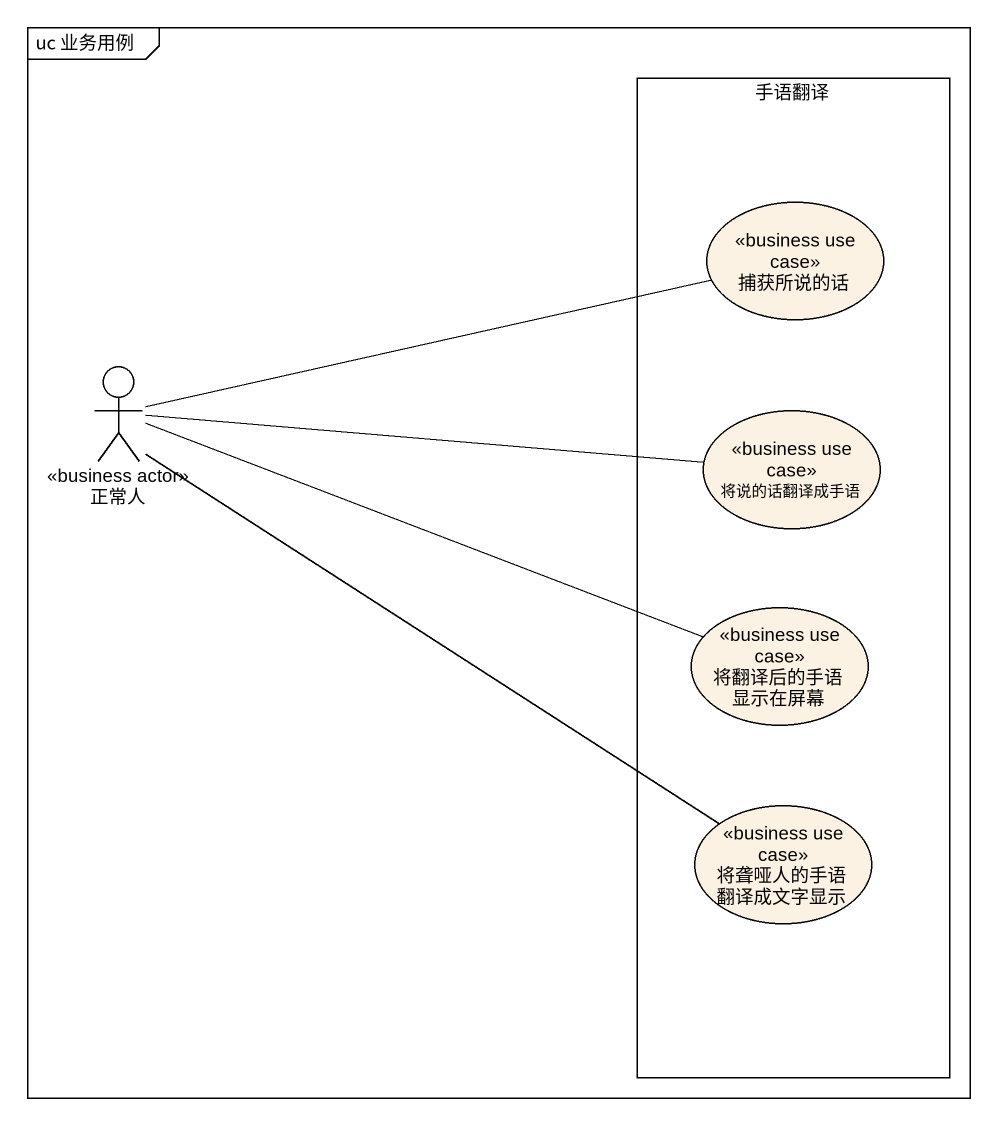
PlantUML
@startuml
mainframe uc 业务用例
rectangle 手语翻译 {
  usecase 捕获所说的话 <<business use case>>
  usecase 将说的话翻译成手语 <<business use case>>
  usecase 将翻译后的手语显示在屏幕 <<business use case>>
  usecase 将聋哑人的手语翻译成文字显示 <<business use case>>
}
actor 正常人 <<business actor>>
正常人 -right- 捕获所说的话
正常人 -right- 将说的话翻译成手语
正常人 -right- 将翻译后的手语显示在屏幕
正常人 -- 将聋哑人的手语翻译成文字显示
@enduml
